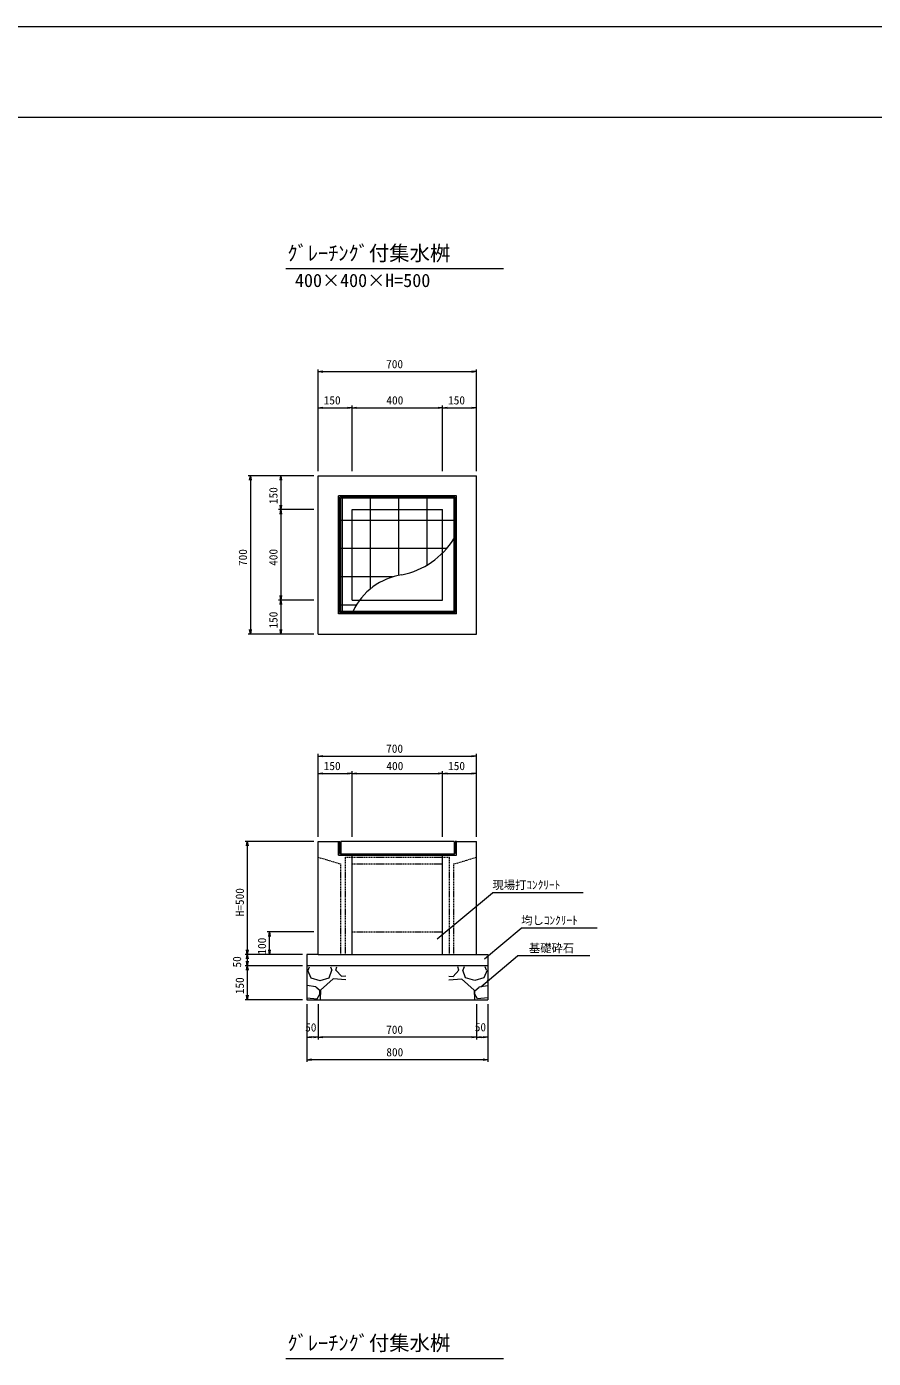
# Model space of a CAD drawing. Units: millimetres on the paper. Extents: x 0 to 841, y 0 to 594.
# Drawn here: x 187.2 to 374.4, y 299.7 to 594 of the extents above; entities that cross this region are included whole.
import ezdxf
from ezdxf.enums import TextEntityAlignment as Align

# ---------------------------------------------------------------- set-up
doc = ezdxf.new("R2010")
doc.units = ezdxf.units.MM
doc.linetypes.add('USER1', pattern=[0.375, 0.25, -0.125])
for name, color, linetype, lineweight in [('D-STR-DIM（寸法）', 7, 'Continuous', 18), ('D-STR-HTXT（旗揚げ）', 7, 'Continuous', 18), ('D-STR-STR1（構造物）', 4, 'Continuous', 18), ('D-STR-STRn（構造物）', 7, 'Continuous', 18), ('D-STR（構造物外形線）', 1, 'Continuous', 18), ('D-TTL(外枠）', 2, 'Continuous', 18), ('DEFPOINTS_2', 8, 'Continuous', 18)]:
    doc.layers.add(name, color=color, linetype=linetype, lineweight=lineweight)
doc.layers.add('D-STR-TXT（文字）', color=7, linetype='Continuous')
doc.layers.add('D-TTL-TXT（文字）', color=7, linetype='Continuous')
doc.styles.add('ＭＳ ゴシック', font='')
doc.styles.get('ＭＳ ゴシック').set_extended_font_data('MS Gothic')

msp = doc.modelspace()

# ---------------------------------------------------------------- linework, layer by layer
at = {"layer": 'D-STR-DIM（寸法）'}
for p, q in [((251.681, 495.749), (251.681, 518.249)), ((286.681, 495.749), (286.681, 518.249)), ((251.681, 517.749), (252.681, 517.916)), ((252.681, 517.583), (251.681, 517.749)), ((251.681, 517.749), (252.681, 517.749)), ((252.681, 517.749), (285.681, 517.749)), ((285.681, 517.916), (286.681, 517.749)), ((286.681, 517.749), (285.681, 517.583)), ((286.681, 517.749), (285.681, 517.749)), ((251.681, 495.749), (251.681, 510.249)), ((251.681, 509.749), (252.681, 509.916)), ((252.681, 509.583), (251.681, 509.749)), ((251.681, 509.749), (252.681, 509.749)), ((252.681, 509.749), (258.181, 509.749)), ((258.181, 509.916), (259.181, 509.749)), ((259.181, 509.749), (258.181, 509.583)), ((259.181, 509.749), (258.181, 509.749)), ((259.181, 495.749), (259.181, 510.249)), ((259.181, 495.749), (259.181, 510.249)), ((259.181, 509.749), (260.181, 509.916)), ((260.181, 509.583), (259.181, 509.749)), ((259.181, 509.749), (260.181, 509.749)), ((260.181, 509.749), (278.181, 509.749)), ((278.181, 509.916), (279.181, 509.749)), ((279.181, 509.749), (278.181, 509.583)), ((279.181, 509.749), (278.181, 509.749)), ((279.181, 495.749), (279.181, 510.249)), ((279.181, 495.749), (279.181, 510.249)), ((279.181, 509.749), (280.181, 509.916)), ((280.181, 509.583), (279.181, 509.749)), ((279.181, 509.749), (280.181, 509.749)), ((280.181, 509.749), (285.681, 509.749)), ((285.681, 509.916), (286.681, 509.749)), ((286.681, 509.749), (285.681, 509.583)), ((286.681, 509.749), (285.681, 509.749)), ((286.681, 495.749), (286.681, 510.249)), ((250.681, 494.749), (236.181, 494.749)), ((236.515, 493.749), (236.681, 494.749)), ((236.681, 494.749), (236.848, 493.749)), ((236.681, 494.749), (236.681, 493.749)), ((250.681, 494.749), (242.931, 494.749)), ((243.265, 493.749), (243.431, 494.749)), ((243.431, 494.749), (243.598, 493.749)), ((243.431, 494.749), (243.431, 493.749)), ((236.681, 493.749), (236.681, 460.749)), ((243.431, 493.749), (243.431, 488.249)), ((250.681, 487.249), (242.931, 487.249)), ((250.681, 487.249), (242.931, 487.249)), ((243.431, 487.249), (243.265, 488.249)), ((243.265, 486.249), (243.431, 487.249)), ((243.598, 488.249), (243.431, 487.249)), ((243.431, 487.249), (243.431, 488.249)), ((243.431, 487.249), (243.598, 486.249)), ((243.431, 487.249), (243.431, 486.249)), ((243.431, 486.249), (243.431, 468.249)), ((243.431, 467.249), (243.265, 468.249)), ((243.598, 468.249), (243.431, 467.249)), ((243.431, 467.249), (243.431, 468.249)), ((250.681, 467.249), (242.931, 467.249)), ((250.681, 467.249), (242.931, 467.249)), ((243.265, 466.249), (243.431, 467.249)), ((243.431, 467.249), (243.598, 466.249)), ((243.431, 467.249), (243.431, 466.249)), ((243.431, 466.249), (243.431, 460.749)), ((250.681, 459.749), (236.181, 459.749)), ((236.681, 459.749), (236.515, 460.749)), ((236.848, 460.749), (236.681, 459.749)), ((236.681, 459.749), (236.681, 460.749)), ((250.681, 459.749), (242.931, 459.749)), ((243.431, 459.749), (243.265, 460.749)), ((243.598, 460.749), (243.431, 459.749)), ((243.431, 459.749), (243.431, 460.749)), ((251.681, 414.928), (251.681, 433.256)), ((251.681, 432.756), (252.681, 432.923)), ((252.681, 432.59), (251.681, 432.756)), ((251.681, 432.756), (252.681, 432.756)), ((252.681, 432.756), (285.681, 432.756)), ((285.681, 432.923), (286.681, 432.756)), ((286.681, 432.756), (285.681, 432.59)), ((286.681, 432.756), (285.681, 432.756)), ((286.681, 414.928), (286.681, 433.256)), ((251.681, 414.928), (251.681, 429.428)), ((251.681, 428.928), (252.681, 429.094)), ((252.681, 428.761), (251.681, 428.928)), ((251.681, 428.928), (252.681, 428.928)), ((252.681, 428.928), (258.181, 428.928)), ((258.181, 429.094), (259.181, 428.928)), ((259.181, 428.928), (258.181, 428.761)), ((259.181, 428.928), (258.181, 428.928)), ((259.181, 414.928), (259.181, 429.428)), ((259.181, 414.928), (259.181, 429.428)), ((259.181, 428.928), (260.181, 429.094)), ((260.181, 428.761), (259.181, 428.928)), ((259.181, 428.928), (260.181, 428.928)), ((260.181, 428.928), (278.181, 428.928)), ((278.181, 429.094), (279.181, 428.928)), ((279.181, 428.928), (278.181, 428.761)), ((279.181, 428.928), (278.181, 428.928)), ((279.181, 414.928), (279.181, 429.428)), ((279.181, 414.928), (279.181, 429.428)), ((279.181, 428.928), (280.181, 429.094)), ((280.181, 428.761), (279.181, 428.928)), ((279.181, 428.928), (280.181, 428.928)), ((280.181, 428.928), (285.681, 428.928)), ((285.681, 429.094), (286.681, 428.928)), ((286.681, 428.928), (285.681, 428.761)), ((286.681, 428.928), (285.681, 428.928)), ((286.681, 414.928), (286.681, 429.428)), ((250.681, 413.928), (235.496, 413.928)), ((235.829, 412.928), (235.996, 413.928)), ((235.996, 413.928), (236.162, 412.928)), ((235.996, 413.928), (235.996, 412.928)), ((235.996, 412.928), (235.996, 389.928)), ((250.681, 393.928), (240.405, 393.928)), ((240.738, 392.928), (240.905, 393.928)), ((240.905, 393.928), (241.072, 392.928)), ((240.905, 393.928), (240.905, 392.928)), ((240.905, 389.928), (240.905, 392.928)), ((248.181, 388.928), (235.496, 388.928)), ((245.681, 388.928), (235.496, 388.928)), ((235.996, 388.928), (235.829, 389.928)), ((235.829, 387.928), (235.996, 388.928)), ((236.162, 389.928), (235.996, 388.928)), ((235.996, 388.928), (235.996, 389.928)), ((235.996, 388.928), (236.162, 387.928)), ((235.996, 388.928), (235.996, 387.928)), ((248.181, 388.928), (240.405, 388.928)), ((240.905, 388.928), (240.738, 389.928)), ((241.072, 389.928), (240.905, 388.928)), ((240.905, 388.928), (240.905, 389.928)), ((248.181, 386.428), (235.496, 386.428)), ((248.181, 386.428), (235.496, 386.428)), ((235.996, 386.428), (235.829, 387.428)), ((235.829, 385.428), (235.996, 386.428)), ((235.996, 387.928), (235.996, 387.428)), ((236.162, 387.428), (235.996, 386.428)), ((235.996, 386.428), (235.996, 387.428)), ((235.996, 386.428), (236.162, 385.428)), ((235.996, 386.428), (235.996, 385.428)), ((235.996, 385.428), (235.996, 379.928)), ((235.996, 378.928), (235.829, 379.928)), ((236.162, 379.928), (235.996, 378.928)), ((235.996, 378.928), (235.996, 379.928)), ((248.181, 378.928), (235.496, 378.928)), ((249.181, 377.928), (249.181, 365.167)), ((249.181, 377.928), (249.181, 370.135)), ((251.681, 377.928), (251.681, 370.135)), ((251.681, 377.928), (251.681, 370.135)), ((286.681, 377.928), (286.681, 370.135)), ((286.681, 377.928), (286.681, 370.135)), ((289.181, 377.928), (289.181, 365.167)), ((289.181, 377.928), (289.181, 370.135)), ((249.181, 370.635), (250.181, 370.801)), ((250.181, 370.468), (249.181, 370.635)), ((249.181, 370.635), (250.181, 370.635)), ((250.681, 370.635), (250.181, 370.635)), ((250.681, 370.801), (251.681, 370.635)), ((251.681, 370.635), (250.681, 370.468)), ((251.681, 370.635), (250.681, 370.635)), ((251.681, 370.635), (252.681, 370.801)), ((252.681, 370.468), (251.681, 370.635)), ((251.681, 370.635), (252.681, 370.635)), ((285.681, 370.635), (252.681, 370.635)), ((285.681, 370.801), (286.681, 370.635)), ((286.681, 370.635), (285.681, 370.468)), ((286.681, 370.635), (285.681, 370.635)), ((286.681, 370.635), (287.681, 370.801)), ((287.681, 370.468), (286.681, 370.635)), ((286.681, 370.635), (287.681, 370.635)), ((287.681, 370.635), (288.181, 370.635)), ((288.181, 370.801), (289.181, 370.635)), ((289.181, 370.635), (288.181, 370.468)), ((289.181, 370.635), (288.181, 370.635)), ((249.181, 365.667), (250.181, 365.833)), ((250.181, 365.5), (249.181, 365.667)), ((249.181, 365.667), (250.181, 365.667)), ((288.181, 365.667), (250.181, 365.667)), ((288.181, 365.833), (289.181, 365.667)), ((289.181, 365.667), (288.181, 365.5)), ((289.181, 365.667), (288.181, 365.667))]:
    msp.add_line(p, q, dxfattribs=at)
at = {"layer": 'D-STR-HTXT（旗揚げ）'}
for p, q in [((244.532, 540.543), (292.641, 540.543)), ((278.018, 392.353), (290.204, 402.568)), ((310.238, 402.568), (290.204, 402.568)), ((288.437, 387.929), (296.561, 394.739)), ((313.328, 394.739), (296.561, 394.739)), ((287.64, 381.802), (295.764, 388.612)), ((311.738, 388.612), (295.764, 388.612)), ((244.532, 299.658), (292.641, 299.658))]:
    msp.add_line(p, q, dxfattribs=at)
at = {"layer": 'D-STR-STR1（構造物）'}
for p, q in [((282.231, 490.299), (256.131, 490.299)), ((256.131, 464.199), (256.131, 490.299)), ((281.931, 489.999), (256.431, 489.999)), ((256.431, 464.499), (256.431, 489.999)), ((281.706, 489.774), (256.656, 489.774)), ((256.656, 464.724), (256.656, 489.774)), ((257.026, 464.799), (257.026, 489.699)), ((263.276, 487.249), (263.276, 489.699)), ((269.526, 487.249), (269.526, 489.699)), ((275.776, 487.249), (275.776, 489.699)), ((281.706, 464.724), (281.706, 489.774)), ((281.931, 464.499), (281.931, 489.999)), ((282.231, 464.199), (282.231, 490.299)), ((263.276, 469.764), (263.276, 487.249)), ((269.526, 472.735), (269.526, 487.249)), ((275.776, 475.012), (275.776, 487.249)), ((259.181, 484.878), (256.731, 484.878)), ((279.181, 484.878), (259.181, 484.878)), ((281.631, 484.878), (279.181, 484.878)), ((259.181, 478.628), (256.731, 478.628)), ((279.181, 478.628), (259.181, 478.628)), ((280.063, 478.628), (279.181, 478.628)), ((259.181, 472.378), (256.731, 472.378)), ((268.138, 472.378), (259.181, 472.378)), ((260.103, 466.128), (256.731, 466.128)), ((282.231, 464.199), (256.131, 464.199)), ((281.931, 464.499), (256.431, 464.499)), ((281.706, 464.724), (256.656, 464.724)), ((256.131, 413.928), (256.131, 410.878)), ((256.131, 410.878), (256.131, 413.928)), ((256.131, 413.928), (256.431, 413.928)), ((256.431, 413.928), (256.431, 411.328)), ((281.706, 413.928), (256.656, 413.928)), ((256.656, 413.928), (256.656, 411.178)), ((281.706, 413.928), (281.706, 411.178)), ((282.231, 413.928), (281.931, 413.928)), ((281.931, 413.928), (281.931, 411.328)), ((282.231, 410.878), (282.231, 413.928)), ((256.131, 410.878), (282.231, 410.878)), ((256.581, 411.178), (281.781, 411.178))]:
    msp.add_line(p, q, dxfattribs=at)
at = {"layer": 'D-STR-STR1（構造物）', "color": 7, "linetype": 'USER1'}
msp.add_line((259.181, 393.928), (279.181, 393.928), dxfattribs=at)
at = {"layer": 'D-STR-STR1（構造物）'}
for centre, radius, start, end in [((266.756, 490.055), 17.54, 281.32267, 328.0058), ((272.425, 458.577), 14.451, 98.86108, 154.49792), ((256.581, 411.328), 0.15, 180, 270), ((281.781, 411.328), 0.15, 270, 0)]:
    msp.add_arc(centre, radius, start, end, dxfattribs=at)
at = {"layer": 'D-STR-STRn（構造物）'}
for p, q in [((251.681, 388.928), (249.181, 388.928)), ((249.181, 388.928), (249.181, 378.928)), ((286.681, 388.928), (289.181, 388.928)), ((289.181, 388.928), (289.181, 378.928)), ((289.181, 386.428), (249.181, 386.428)), ((249.446, 385.466), (249.762, 386.205)), ((254.377, 386.205), (254.719, 385.464)), ((255.556, 385.461), (255.835, 386.205)), ((282.806, 385.461), (282.527, 386.205)), ((283.986, 386.205), (283.644, 385.464)), ((288.917, 385.466), (288.6, 386.205)), ((249.319, 383.063), (249.181, 383.109)), ((249.181, 382.992), (249.305, 383.066)), ((249.315, 385.464), (250.035, 383.784)), ((250.026, 383.772), (252.066, 383.173)), ((252.088, 383.172), (254.128, 383.772)), ((254.967, 383.545), (252.207, 381.025)), ((254.121, 383.775), (254.721, 385.455)), ((257.8, 383.289), (254.96, 383.525)), ((256.876, 384.043), (255.556, 385.483)), ((257.8, 384.119), (256.863, 384.037)), ((280.562, 384.119), (281.499, 384.037)), ((280.562, 383.289), (283.402, 383.525)), ((281.486, 384.043), (282.806, 385.483)), ((283.395, 383.545), (286.155, 381.025)), ((284.241, 383.775), (283.641, 385.455)), ((286.274, 383.172), (284.234, 383.772)), ((288.336, 383.772), (286.296, 383.173)), ((289.047, 385.464), (288.327, 383.784)), ((289.044, 383.063), (289.181, 383.109)), ((289.181, 382.992), (289.058, 383.066)), ((251.133, 381.753), (249.181, 382.046)), ((252.09, 380.889), (251.13, 381.729)), ((251.462, 379.099), (252.062, 380.179)), ((252.076, 380.184), (252.076, 380.904)), ((252.199, 381.02), (252.103, 379.005)), ((286.163, 381.02), (286.259, 379.005)), ((286.273, 380.889), (287.233, 381.729)), ((286.286, 380.184), (286.286, 380.904)), ((286.901, 379.099), (286.301, 380.179)), ((287.23, 381.753), (289.181, 382.046)), ((249.181, 379.374), (251.481, 379.099)), ((249.181, 378.928), (289.181, 378.928)), ((289.181, 379.374), (286.882, 379.099))]:
    msp.add_line(p, q, dxfattribs=at)
at = {"layer": 'D-STR（構造物外形線）'}
for p, q in [((251.681, 494.749), (286.681, 494.749)), ((251.681, 459.749), (251.681, 494.749)), ((286.681, 459.749), (286.681, 494.749)), ((259.181, 487.249), (279.181, 487.249)), ((259.181, 467.249), (259.181, 487.249)), ((279.181, 467.249), (279.181, 487.249)), ((259.181, 467.249), (279.181, 467.249)), ((251.681, 459.749), (286.681, 459.749)), ((251.681, 388.928), (251.681, 413.928)), ((251.681, 413.928), (256.131, 413.928)), ((282.231, 413.928), (286.681, 413.928)), ((286.681, 388.928), (286.681, 413.928)), ((259.181, 388.928), (259.181, 410.878)), ((279.181, 388.928), (279.181, 410.878)), ((251.681, 388.928), (286.681, 388.928))]:
    msp.add_line(p, q, dxfattribs=at)
at = {"layer": 'D-STR（構造物外形線）', "linetype": 'USER1'}
for p, q in [((251.681, 410.428), (256.681, 408.928)), ((257.681, 410.428), (280.681, 410.428)), ((257.681, 388.928), (257.681, 410.428)), ((280.681, 388.928), (280.681, 410.428)), ((281.681, 408.928), (286.681, 410.428)), ((256.681, 388.928), (256.681, 408.928)), ((259.181, 408.928), (279.181, 408.928)), ((259.181, 388.928), (259.181, 408.928)), ((279.181, 388.928), (279.181, 408.928)), ((281.681, 388.928), (281.681, 408.928))]:
    msp.add_line(p, q, dxfattribs=at)
at = {"layer": 'D-TTL(外枠）'}
msp.add_line((23, 574), (818, 574), dxfattribs=at)
at = {"layer": 'DEFPOINTS_2'}
msp.add_line((0, 594), (841, 594), dxfattribs=at)

# ---------------------------------------------------------------- texts
at = {"layer": 'D-STR-DIM（寸法）', "style": 'ＭＳ ゴシック'}
for s, p in [('700', (266.707, 517.949)), ('150', (252.899, 509.949)), ('400', (266.757, 509.949)), ('150', (280.399, 509.949)), ('700', (266.707, 432.956)), ('150', (252.899, 429.128)), ('400', (266.757, 429.128)), ('150', (280.399, 429.128)), ('50', (248.8, 371.346)), ('700', (266.707, 370.835)), ('50', (286.3, 371.394)), ('800', (266.738, 365.867))]:
    msp.add_text(s, height=1.833, dxfattribs=at).set_placement(p, align=Align.BOTTOM_LEFT)
for s, p in [('150', (243.231, 488.467)), ('700', (236.481, 474.775)), ('400', (243.231, 474.825)), ('150', (243.231, 460.967)), ('H=500', (235.796, 397.354)), ('100', (240.705, 388.896)), ('50', (235.196, 386.047)), ('150', (235.796, 380.146))]:
    msp.add_text(s, height=1.833, rotation=90, dxfattribs=at).set_placement(p, align=Align.BOTTOM_LEFT)
at = {"layer": 'D-STR-TXT（文字）', "style": 'ＭＳ ゴシック'}
for s, p in [('現場打ｺﾝｸﾘｰﾄ', (290.204, 402.821)), ('均しｺﾝｸﾘｰﾄ', (296.561, 394.991)), ('基礎砕石', (298.264, 388.864))]:
    msp.add_text(s, height=1.833, dxfattribs=at).set_placement(p, align=Align.BOTTOM_LEFT)
at = {"layer": 'D-TTL-TXT（文字）', "style": 'ＭＳ ゴシック'}
for s, height, p in [('ｸﾞﾚｰﾁﾝｸﾞ付集水桝', 3.299, (244.882, 541.287)), ('400×400×H=500', 2.933, (246.537, 535.564)), ('ｸﾞﾚｰﾁﾝｸﾞ付集水桝', 3.299, (244.882, 300.402))]:
    msp.add_text(s, height=height, dxfattribs=at).set_placement(p, align=Align.BOTTOM_LEFT)

doc.saveas('drawing.dxf')
